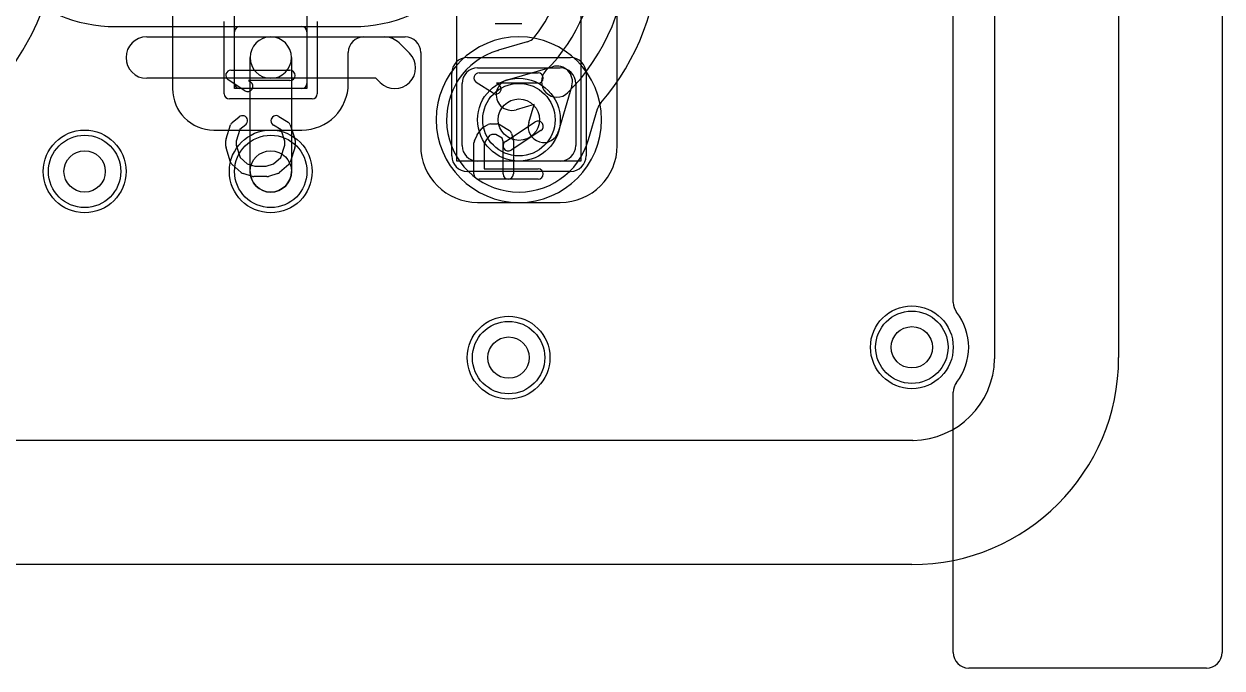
# Model space of a CAD drawing. Extents: x 0 to 20.5, y -0.5 to 20.
# Drawn here: x 14.71 to 20.5, y -0.5 to 2.61 of the extents above; entities that cross this region are included whole.
import ezdxf

# ---------------------------------------------------------------- set-up
doc = ezdxf.new("R2010")
doc.units = 0
for name, color, linetype in [('Hole', 1, 'CONTINUOUS'), ('L1', 3, 'CONTINUOUS'), ('L2', 3, 'CONTINUOUS'), ('L3', 3, 'CONTINUOUS'), ('L4', 3, 'CONTINUOUS'), ('MetalMask-A', 176, 'CONTINUOUS'), ('Outline', 7, 'CONTINUOUS'), ('PartsArea-A', 111, 'CONTINUOUS'), ('PartsSilk-A', 221, 'CONTINUOUS'), ('Resist-A', 2, 'CONTINUOUS'), ('Resist-B', 2, 'CONTINUOUS'), ('Silk-A', 140, 'CONTINUOUS')]:
    doc.layers.add(name, color=color, linetype=linetype)

msp = doc.modelspace()

# ---------------------------------------------------------------- linework, layer by layer
at = {"layer": 'Hole'}
for centre in [(17.1, 2.15), (15, 1.9), (15.9, 1.9), (19, 1.05), (17.05, 1)]:
    msp.add_circle(centre, 0.1, dxfattribs=at)
at = {"layer": 'L1'}
for p, q in [((19.39996, 14.325), (19.39996, 0.9949)), ((15.42496, 4.5581), (15.42496, 2.29996)), ((17.57504, 2.025), (17.57504, 3.175)), ((15.3, 2.55), (15.9, 2.55)), ((15.725, 2.325), (15.725, 2.575)), ((15.75, 2.6), (16.05, 2.6)), ((15.9, 2.55), (16.45, 2.55)), ((16.075, 2.575), (16.075, 2.325)), ((16.35004, 2.55), (16.54996, 2.55)), ((16.52071, 2.52071), (16.57071, 2.47071)), ((15.8, 1.9), (15.8, 2.45)), ((16, 2.45), (16, 1.9)), ((16.27504, 2.325), (16.27504, 2.475)), ((16.62496, 2.475), (16.62496, 2.025)), ((16.9, 2.4), (17.3, 2.4)), ((15.9, 2.35), (15.3, 2.35)), ((16.40858, 2.35), (15.9, 2.35)), ((16.42929, 2.32929), (16.40858, 2.35)), ((16.825, 2.025), (16.825, 2.325)), ((17.375, 2.325), (17.375, 2.025)), ((16.05, 2.3), (15.75, 2.3)), ((15.62496, 2.09996), (16.05, 2.09996)), ((17.3, 1.95), (16.9, 1.95)), ((16.9, 1.74996), (17.3, 1.74996)), ((19.0051, 0.60004), (8.17925, 0.60004))]:
    msp.add_line(p, q, dxfattribs=at)
for centre in [(17.1, 2.15), (15, 1.9), (15.9, 1.9), (19, 1.05), (17.05, 1)]:
    msp.add_circle(centre, 0.2, dxfattribs=at)
for centre, radius, start, end in [((15.3, 2.45), 0.1, 90, -90), ((15.75, 2.575), 0.025, 90, 180), ((15.9, 2.45), 0.1, 90, -90), ((15.9, 2.45), 0.1, 0, 180), ((15.9, 2.45), 0.1, -90, 90), ((16.05, 2.575), 0.025, 0, 90), ((16.35004, 2.475), 0.075, 90, 180), ((16.45, 2.45), 0.1, 45, 90), ((16.54996, 2.475), 0.075, 0, 90), ((16.5, 2.4), 0.1, -135, 45), ((16.9, 2.325), 0.075, 90, 180), ((17.3, 2.325), 0.075, 0, 90), ((15.75, 2.325), 0.025, 180, -90), ((16.05, 2.325), 0.22504, -90, 0), ((16.05, 2.325), 0.025, -90, 0), ((15.62496, 2.29996), 0.2, 180, -90), ((16.9, 2.025), 0.27504, 180, -90), ((16.9, 2.025), 0.075, 180, -90), ((17.3, 2.025), 0.27504, -90, 0), ((17.3, 2.025), 0.075, -90, 0), ((15.9, 1.9), 0.1, 180, 0), ((19, 1), 0.4, -89.107579, -0.892421), ((19.32499, 0.9949), 0.07497, -0.863652, 0), ((19.0051, 0.67501), 0.07497, -90, -89.136348)]:
    msp.add_arc(centre, radius, start, end, dxfattribs=at)
at = {"layer": 'L2'}
for p, q in [((19.39996, 14.325), (19.39996, 0.9949)), ((19.0051, 0.60004), (8.17925, 0.60004))]:
    msp.add_line(p, q, dxfattribs=at)
for centre in [(15, 1.9), (15.9, 1.9), (19, 1.05), (17.05, 1)]:
    msp.add_circle(centre, 0.2, dxfattribs=at)
for centre, radius, start, end in [((13.65, 3.11421), 1.075, -44.999246, 0), ((13.65, 3.11421), 1.22504, -44.999669, 0), ((17.1, 2.15), 0.40004, 90, -90), ((17.1, 2.15), 0.40004, -90, 90), ((19, 1), 0.4, -89.107579, -0.892421), ((19.32499, 0.9949), 0.07497, -0.863652, 0), ((19.0051, 0.67501), 0.07497, -90, -89.136348)]:
    msp.add_arc(centre, radius, start, end, dxfattribs=at)
at = {"layer": 'L3'}
for p, q in [((19.39996, 14.325), (19.39996, 0.9949)), ((19.0051, 0.60004), (8.17925, 0.60004))]:
    msp.add_line(p, q, dxfattribs=at)
for centre in [(15, 1.9), (15.9, 1.9), (19, 1.05), (17.05, 1)]:
    msp.add_circle(centre, 0.2, dxfattribs=at)
for centre, radius, start, end in [((17.1, 2.15), 0.40004, 90, -90), ((17.1, 2.15), 0.40004, -90, 90), ((19, 1), 0.4, -89.107579, -0.892421), ((19.32499, 0.9949), 0.07497, -0.863652, 0), ((19.0051, 0.67501), 0.07497, -90, -89.136348)]:
    msp.add_arc(centre, radius, start, end, dxfattribs=at)
at = {"layer": 'L4'}
for p, q in [((19.39996, 14.325), (19.39996, 0.9949)), ((15.15004, 2.59996), (16.3, 2.59996)), ((17.13906, 2.52602), (17.00198, 2.48604)), ((17.044, 2.342), (17.26284, 2.40584)), ((17.35584, 2.31284), (17.292, 2.094)), ((17.17354, 2.22354), (17.086, 2.198)), ((17.148, 2.136), (17.17354, 2.22354)), ((17.43679, 2.05459), (17.47969, 2.20165)), ((19.0051, 0.60004), (8.17925, 0.60004))]:
    msp.add_line(p, q, dxfattribs=at)
for centre in [(17.1, 2.15), (15, 1.9), (15.9, 1.9), (19, 1.05), (17.05, 1)]:
    msp.add_circle(centre, 0.2, dxfattribs=at)
for centre, radius, start, end in [((15.15004, 3.3), 0.70004, 180, -90), ((16.3, 3.3), 0.70004, -90, 0), ((16.6413, 2.97639), 0.68366, -38.436124, 0), ((16.64131, 2.97639), 0.83369, -45, 0), ((16.64131, 2.97639), 0.98369, -45, 0), ((16.64131, 2.9764), 1.13373, -41.113662, -0.000505), ((17.11809, 2.598), 0.07497, -63.441784, -38.435401), ((17.11807, 2.59799), 0.07497, -73.740712, -63.424695), ((17.09999, 2.14999), 0.35005, 106.828114, -15.893235), ((16.97695, 2.55681), 0.07497, -73.174847, -73.015267), ((16.97819, 2.55718), 0.07497, -74.004217, -72.720285), ((17.06501, 2.27), 0.22505, 106.450027, 106.668274), ((16.98099, 2.55801), 0.07497, -74.29711, -73.740712), ((17.28385, 2.33385), 0.075, 135, -45), ((17.28384, 2.33384), 0.075, -16.260205, 106.260205), ((17.065, 2.27), 0.075, 106.260205, -73.73698), ((17.55179, 2.18111), 0.07497, 162.454486, 164.098696), ((17.55198, 2.18158), 0.07501, 138.880899, 162.84055), ((17.22, 2.115), 0.075, 163.739795, -16.26302), ((17.50876, 2.0336), 0.07497, 163.740712, 164.106046), ((19, 1), 0.4, -89.107579, -0.892421), ((19.32499, 0.9949), 0.07497, -0.863652, 0), ((19.0051, 0.67501), 0.07497, -90, -89.136348)]:
    msp.add_arc(centre, radius, start, end, dxfattribs=at)
at = {"layer": 'MetalMask-A'}
for p, q in [((15.725, 2.325), (15.725, 2.575)), ((15.75, 2.6), (16.05, 2.6)), ((16.075, 2.575), (16.075, 2.325)), ((16.9, 2.4), (17.3, 2.4)), ((16.825, 2.025), (16.825, 2.325)), ((17.375, 2.325), (17.375, 2.025)), ((16.05, 2.3), (15.75, 2.3)), ((17.3, 1.95), (16.9, 1.95))]:
    msp.add_line(p, q, dxfattribs=at)
for centre, radius, start, end in [((15.75, 2.575), 0.025, 90, 180), ((16.05, 2.575), 0.025, 0, 90), ((16.9, 2.325), 0.075, 90, 180), ((17.3, 2.325), 0.075, 0, 90), ((15.75, 2.325), 0.025, 180, -90), ((16.05, 2.325), 0.025, -90, 0), ((16.9, 2.025), 0.075, 180, -90), ((17.3, 2.025), 0.075, -90, 0)]:
    msp.add_arc(centre, radius, start, end, dxfattribs=at)
at = {"layer": 'Outline'}
for p, q in [((20, 15), (20, 1)), ((19, 0), (7.75, 0))]:
    msp.add_line(p, q, dxfattribs=at)
msp.add_arc((19, 1), 1, -90, 0, dxfattribs=at)
at = {"layer": 'PartsArea-A'}
for p, q in [((16.8, 1.95), (16.8, 3.25)), ((17.4, 3.25), (17.4, 1.95)), ((15.725, 2.3), (15.725, 3.1)), ((16.075, 3.1), (16.075, 2.3)), ((16.075, 2.3), (15.725, 2.3)), ((17.4, 1.95), (16.8, 1.95))]:
    msp.add_line(p, q, dxfattribs=at)
at = {"layer": 'PartsSilk-A'}
for p, q in [((17.11481, 2.6125), (16.98519, 2.6125)), ((15.70741, 2.38889), (15.99259, 2.38889)), ((16.90741, 2.37639), (17.19259, 2.37639)), ((15.7753, 2.29013), (15.69382, 2.34291)), ((15.99259, 2.33889), (15.79199, 2.33889)), ((15.79199, 2.33889), (15.80248, 2.33209)), ((16.9753, 2.27763), (16.89382, 2.33041)), ((17.19259, 2.32639), (16.99199, 2.32639)), ((16.99199, 2.32639), (17.00248, 2.31959)), ((15.71363, 2.13588), (15.74696, 2.16365)), ((15.93918, 2.16564), (15.98362, 2.13787)), ((15.68369, 2.0579), (15.70591, 2.12457)), ((15.7511, 2.10202), (15.73241, 2.04594)), ((15.77896, 2.12523), (15.7511, 2.10202)), ((15.9495, 2.10023), (15.91268, 2.12324)), ((15.96759, 2.04594), (15.9495, 2.10023)), ((15.99409, 2.12457), (16.01631, 2.0579)), ((16.8983, 2.0772), (16.92052, 2.10776)), ((16.92956, 2.11542), (16.95178, 2.12653)), ((16.96296, 2.12917), (16.9963, 2.12917)), ((17.00955, 2.12537), (17.05399, 2.09759)), ((17.03447, 2.04453), (17.17891, 2.13898)), ((17.20627, 2.09714), (17.06183, 2.00269)), ((15.68241, 2.02222), (15.68241, 2.05)), ((15.73241, 2.04594), (15.73241, 2.02612)), ((15.96759, 2.02612), (15.96759, 2.04594)), ((16.01759, 2.05), (16.01759, 2.02222)), ((16.88241, 1.8875), (16.88241, 2.0375)), ((16.88456, 2.04765), (16.89567, 2.07265)), ((16.94029, 2.04993), (16.93241, 2.0322)), ((16.93241, 2.0322), (16.93241, 1.9125)), ((16.95737, 2.07343), (16.94029, 2.04993)), ((16.96886, 2.07917), (16.95737, 2.07343)), ((16.98913, 2.07917), (16.96886, 2.07917)), ((17.01913, 2.06042), (16.98913, 2.07917)), ((17.02315, 2.04533), (17.01913, 2.06042)), ((17.02315, 1.8875), (17.02315, 2.04533)), ((17.0649, 2.08283), (17.07231, 2.05505)), ((17.07315, 2.04861), (17.07315, 1.8875)), ((15.70582, 1.94516), (15.6836, 2.0146)), ((15.73241, 2.02612), (15.75132, 1.96702)), ((15.94868, 1.96702), (15.96759, 2.02612)), ((16.0164, 2.0146), (15.99418, 1.94516)), ((15.75761, 1.89508), (15.71317, 1.93397)), ((15.75132, 1.96702), (15.78656, 1.93618)), ((15.78656, 1.93618), (15.82234, 1.925)), ((15.82234, 1.925), (15.87766, 1.925)), ((15.87766, 1.925), (15.91344, 1.93618)), ((15.91344, 1.93618), (15.94868, 1.96702)), ((15.98683, 1.93397), (15.94239, 1.89508)), ((16.93241, 1.9125), (17.19259, 1.9125)), ((15.81106, 1.87614), (15.76661, 1.89003)), ((15.88148, 1.875), (15.81852, 1.875)), ((15.93339, 1.89003), (15.88894, 1.87614)), ((17.19259, 1.8625), (16.90741, 1.8625))]:
    msp.add_line(p, q, dxfattribs=at)
for centre, start, end in [((15.70741, 2.36389), 90, -122.933807), ((15.99259, 2.36389), -90, 90), ((16.90741, 2.35139), 90, -122.933807), ((17.19259, 2.35139), -90, 90), ((15.78889, 2.31111), -122.933543, 57.066193), ((16.98889, 2.29861), -122.933543, 57.066193), ((15.76296, 2.14444), -50.209101, 129.800498), ((15.92593, 2.14444), 57.994617, -122.000747), ((15.72963, 2.11667), 129.790899, 161.579545), ((15.97037, 2.11667), 18.420455, 57.994617), ((16.94074, 2.09306), 116.565051, 143.979316), ((16.96296, 2.10417), 90, 116.565051), ((16.9963, 2.10417), 57.994617, 90), ((17.04074, 2.07639), 14.925513, 57.989981), ((17.19259, 2.11806), -56.818537, 123.180863), ((15.70741, 2.05), 161.579545, 180), ((15.99259, 2.05), 0, 18.420455), ((16.90741, 2.0375), 156.049145, 180), ((16.91852, 2.0625), 143.982737, 156.039637), ((17.04815, 2.02361), 123.181463, -56.819137), ((17.04815, 2.04861), 0, 14.935268), ((15.70741, 2.02222), 180, -162.253582), ((15.99259, 2.02222), -17.746418, 0), ((15.72963, 1.95278), -162.253582, -131.188082), ((15.97037, 1.95278), -48.811918, -17.746418), ((17.19259, 1.8875), -90, 90), ((15.77407, 1.91389), -131.188082, -107.362228), ((15.81852, 1.9), -107.362228, -90), ((15.88148, 1.9), -90, -72.637772), ((15.92593, 1.91389), -72.637772, -48.811918), ((16.90741, 1.8875), 180, -90), ((17.04815, 1.8875), 180, 0)]:
    msp.add_arc(centre, 0.025, start, end, dxfattribs=at)
at = {"layer": 'Resist-A'}
for p, q in [((15.675, 2.275), (15.675, 2.625)), ((16.125, 2.625), (16.125, 2.275)), ((16.85, 2.45), (17.35, 2.45)), ((16.775, 1.975), (16.775, 2.375)), ((17.425, 2.375), (17.425, 1.975)), ((16.1, 2.25), (15.7, 2.25)), ((17.35, 1.9), (16.85, 1.9))]:
    msp.add_line(p, q, dxfattribs=at)
for centre in [(17.1, 2.15), (15, 1.9), (15.9, 1.9), (19, 1.05), (17.05, 1)]:
    msp.add_circle(centre, 0.175, dxfattribs=at)
for centre, radius, start, end in [((16.85, 2.375), 0.075, 90, 180), ((17.35, 2.375), 0.075, 0, 90), ((15.7, 2.275), 0.025, 180, -90), ((16.1, 2.275), 0.025, -90, 0), ((16.85, 1.975), 0.075, 180, -90), ((17.35, 1.975), 0.075, -90, 0)]:
    msp.add_arc(centre, radius, start, end, dxfattribs=at)
at = {"layer": 'Resist-B'}
for centre in [(17.1, 2.15), (15, 1.9), (15.9, 1.9), (19, 1.05), (17.05, 1)]:
    msp.add_circle(centre, 0.175, dxfattribs=at)
at = {"layer": 'Silk-A'}
for p, q in [((20.5, 14.425), (20.5, -0.425)), ((19.2, 1.26651), (19.2, 3.78349)), ((19.2, -0.425), (19.2, 0.83349)), ((20.425, -0.5), (19.275, -0.5))]:
    msp.add_line(p, q, dxfattribs=at)
for centre, radius, start, end in [((19.275, 1.26651), 0.075, 180, -141.783994), ((19, 1.05), 0.275, -38.213046, 38.213046), ((19.275, 0.83349), 0.075, 141.783994, 180), ((19.275, -0.425), 0.075, 180, -90), ((20.425, -0.425), 0.075, -90, 0)]:
    msp.add_arc(centre, radius, start, end, dxfattribs=at)

doc.saveas('drawing.dxf')
